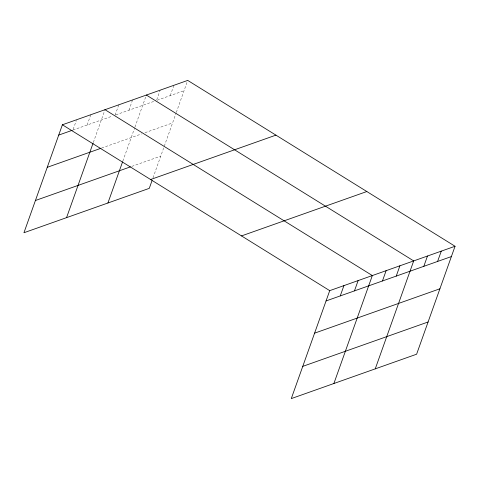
<?xml version="1.0" encoding="UTF-8"?>
<svg xmlns="http://www.w3.org/2000/svg" width="479" height="479" viewBox="0 0 479 479"><rect width="100%" height="100%" fill="white"/><g stroke="black" fill="none" stroke-linecap="round" stroke-linejoin="round"><path stroke-width="0.36" stroke-dasharray="2.4 1.8" d="M73.167 129.372L76.347 120.445M87.13 125.031L90.794 114.726M93.351 142.413L104.997 109.697M115.116 115.116L118.786 104.817M128.905 110.236L132.569 99.937M122.84 161.094L134.707 127.767M134.958 127.067L146.358 95.052M156.723 99.788L160.142 90.172M170.261 95.59L173.931 85.292M153.017 177.847L176.068 113.122M176.314 112.421L187.714 80.406M72.922 130.06L112.361 116.092M115.81 114.87L155.789 100.716M157.166 100.225L184.05 90.711M101.578 148.071L141.556 133.916M144.999 132.695L172.572 122.929M131.803 166.387L160.752 156.13"/><path stroke-width="0.72" d="M455.05 246.266L329.726 290.645L291.286 398.594L416.61 354.215L455.05 246.266L187.714 80.406L62.39 124.785L23.95 232.734L149.274 188.355L152.023 180.649M66.563 217.646L93.1 143.113M107.919 203L122.594 161.788M340.258 295.914L343.928 285.616M354.46 290.885L358.13 280.586M333.893 383.505L372.333 275.557L104.997 109.697M382.452 280.975L386.122 270.671M396.241 276.09L399.905 265.791M375.255 368.86L413.694 260.911L146.358 95.052M423.813 266.33L427.478 256.026M437.596 261.444L441.267 251.146M58.719 135.09L72.251 130.3M47.247 167.315L100.889 148.316M35.422 200.509L130.42 166.872M150.61 179.523L275.934 135.138M241.5 235.913L366.83 191.534M326.055 300.944L451.38 256.564M314.583 333.168L439.908 288.789M302.758 366.369L428.088 321.99M62.39 124.785L329.726 290.645"/></g></svg>
